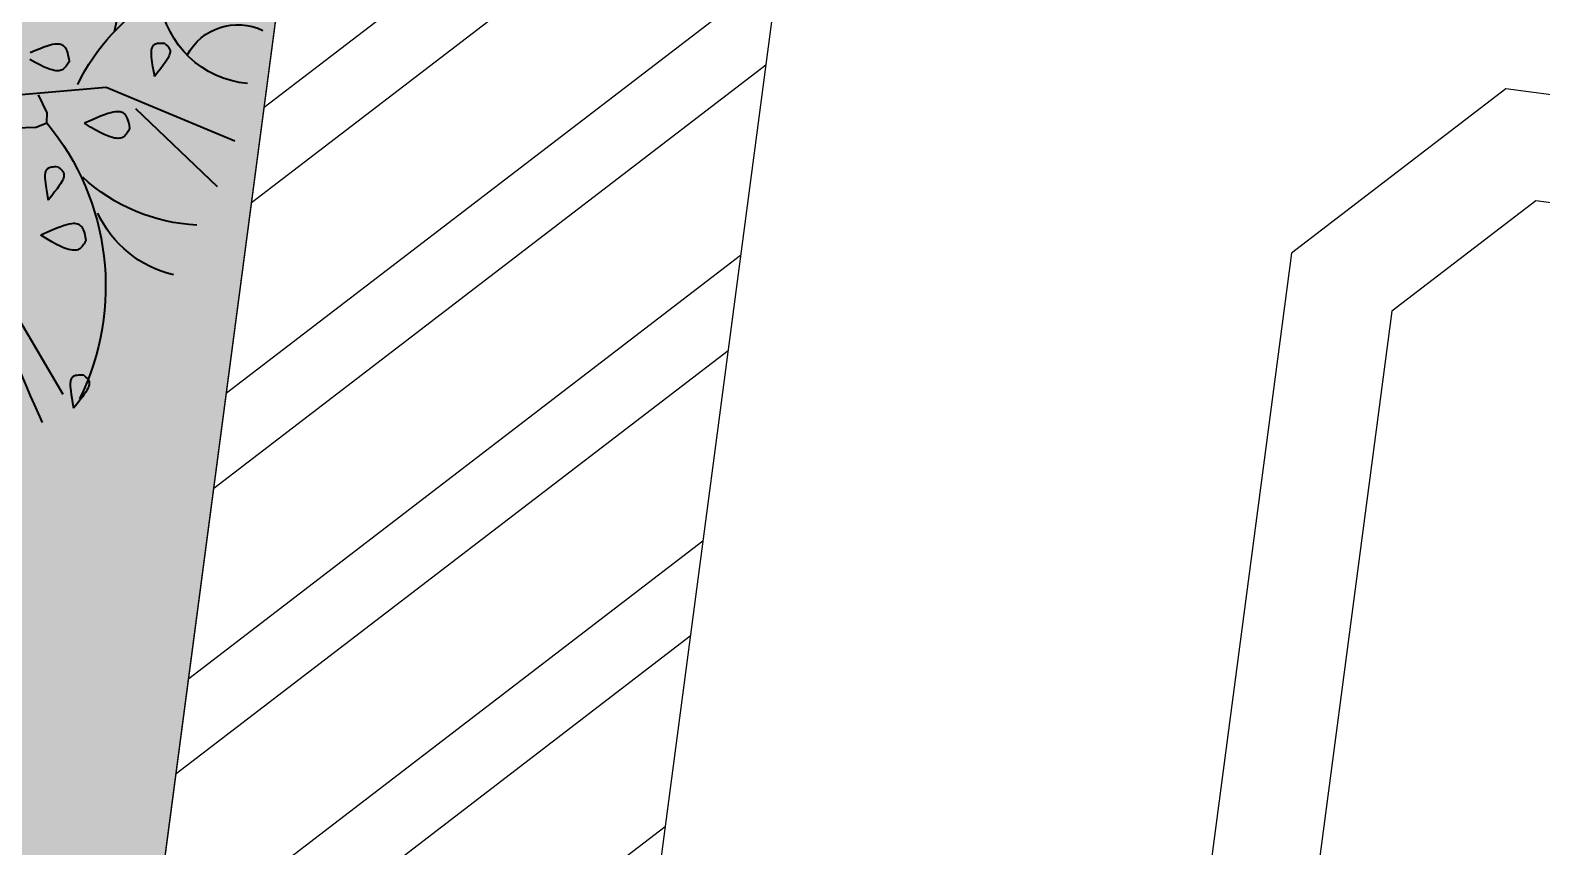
# Model space of a CAD drawing. Header units: millimetres. Extents: x -176651 to 424033, y -469666 to 486614.
# Drawn here: x 137781 to 138488, y 98149 to 98530 of the extents above; entities that cross this region are included whole.
import ezdxf

# ---------------------------------------------------------------- set-up
doc = ezdxf.new("R2010")
doc.units = ezdxf.units.MM
for name, color, linetype in [('1625_East Villa$0$ad-Elevation 10', 8, 'Continuous'), ('1625_East Villa$0$ad-Furniture', 8, 'Continuous'), ('1625_East Villa$0$ad-Wall', 8, 'Continuous'), ('1625_East Villa$0$ad-Wall hatch', 8, 'Continuous')]:
    doc.layers.add(name, color=color, linetype=linetype)
doc.layers.add('1625_East Villa$0$ad-Landscape', color=8, linetype='Continuous', lineweight=35)

# ---------------------------------------------------------------- blocks, each defined once
blk = doc.blocks.new('1625_East Villa$0$A$C279134A6')
at = {"layer": '1625_East Villa$0$ad-Landscape', "linetype": 'Continuous'}
for p, q in [((72.23, 376.89), (16.73, 336.36)), ((150.22, 271.73), (93.3, 199.01))]:
    blk.add_line(p, q, dxfattribs=at)
for points in [[(59.76, 418.5), (59.3, 418.18), (58.87, 417.87), (58.44, 417.55), (58.04, 417.23), (57.66, 416.9), (57.3, 416.56), (56.97, 416.21), (56.68, 415.86), (56.42, 415.49), (56.2, 415.09), (56.04, 414.66), (55.92, 414.18), (55.87, 413.65), (55.89, 413.05), (55.98, 412.37), (56.15, 411.59), (56.41, 410.71), (56.79, 409.69), (57.32, 408.46), (58.04, 407), (58.98, 405.25), (60.17, 403.16), (61.65, 400.7), (63.44, 397.81)], [(59.76, 418.5), (61.19, 418.36), (62.37, 418.2), (63.35, 418.02), (64.14, 417.81), (64.78, 417.58), (65.3, 417.32), (65.72, 417.05), (66.08, 416.75), (66.41, 416.44), (66.7, 416.09), (66.94, 415.7), (67.14, 415.25), (67.29, 414.74), (67.39, 414.14), (67.43, 413.46), (67.41, 412.67), (67.32, 411.75), (67.15, 410.67), (66.88, 409.37), (66.49, 407.8), (65.97, 405.91), (65.3, 403.65), (64.46, 400.97), (63.44, 397.81)], [(115.9, 400.36), (116.49, 402.29), (117.05, 403.88), (117.59, 405.17), (118.1, 406.2), (118.6, 407.01), (119.1, 407.65), (119.6, 408.16), (120.11, 408.58), (120.64, 408.93), (121.2, 409.23), (121.8, 409.45), (122.48, 409.6), (123.23, 409.66), (124.07, 409.63), (125.03, 409.49), (126.11, 409.23), (127.34, 408.85), (128.76, 408.31), (130.4, 407.58), (132.33, 406.63), (134.58, 405.42), (137.2, 403.92), (140.23, 402.1)], [(115.9, 400.36), (116.2, 399.65), (116.51, 398.96), (116.83, 398.28), (117.16, 397.63), (117.5, 397.01), (117.86, 396.43), (118.25, 395.88), (118.65, 395.37), (119.09, 394.91), (119.57, 394.5), (120.12, 394.14), (120.74, 393.85), (121.46, 393.63), (122.29, 393.48), (123.26, 393.41), (124.37, 393.42), (125.65, 393.53), (127.15, 393.77), (128.93, 394.17), (131.02, 394.77), (133.5, 395.61), (136.41, 396.72), (139.8, 398.14)], [(239.13, 354.81), (91.68, 387.47), (9.73, 365.32)], [(263.02, 334.14), (222.6, 344.15), (189.28, 350.19), (162.94, 353.59), (143.48, 355.67), (130.75, 357.77), (124.66, 361.2), (125.08, 367.3), (131.89, 377.39)], [(74, 364.42), (74.59, 366.35), (75.15, 367.94), (75.69, 369.23), (76.2, 370.26), (76.7, 371.07), (77.2, 371.71), (77.7, 372.22), (78.21, 372.63), (78.73, 372.99), (79.29, 373.29), (79.9, 373.51), (80.57, 373.66), (81.32, 373.72), (82.17, 373.69), (83.13, 373.55), (84.21, 373.29), (85.44, 372.91), (86.85, 372.37), (88.5, 371.64), (90.43, 370.68), (92.68, 369.48), (95.3, 367.98), (98.33, 366.15), (101.82, 363.98)], [(74, 364.42), (74.3, 363.71), (74.61, 363.01), (74.93, 362.34), (75.26, 361.69), (75.6, 361.07), (75.96, 360.48), (76.34, 359.94), (76.75, 359.43), (77.19, 358.97), (77.67, 358.56), (78.22, 358.2), (78.84, 357.91), (79.56, 357.69), (80.39, 357.54), (81.36, 357.47), (82.47, 357.48), (83.75, 357.59), (85.25, 357.82), (87.02, 358.22), (89.12, 358.83), (91.6, 359.66), (94.5, 360.78), (97.89, 362.2), (101.82, 363.98)], [(113.94, 335.5), (113.49, 335.19), (113.05, 334.87), (112.62, 334.56), (112.22, 334.23), (111.84, 333.9), (111.48, 333.57), (111.15, 333.22), (110.86, 332.86), (110.6, 332.49), (110.38, 332.1), (110.22, 331.67), (110.1, 331.19), (110.05, 330.66), (110.07, 330.06), (110.16, 329.37), (110.33, 328.6), (110.59, 327.72), (110.97, 326.69), (111.5, 325.47), (112.22, 324.01), (113.16, 322.26), (114.35, 320.17), (115.83, 317.71), (117.62, 314.81)], [(113.94, 335.5), (115.37, 335.37), (116.55, 335.21), (117.53, 335.02), (118.32, 334.81), (118.96, 334.58), (119.48, 334.33), (119.9, 334.06), (120.27, 333.76), (120.59, 333.44), (120.88, 333.1), (121.12, 332.71), (121.32, 332.26), (121.47, 331.75), (121.57, 331.15), (121.61, 330.47), (121.59, 329.68), (121.5, 328.76), (121.33, 327.68), (121.06, 326.38), (120.67, 324.81), (120.15, 322.92), (119.48, 320.66), (118.64, 317.97), (117.62, 314.81)], [(91.5, 293.44), (92.09, 295.37), (92.66, 296.96), (93.19, 298.25), (93.7, 299.28), (94.2, 300.09), (94.7, 300.73), (95.2, 301.24), (95.71, 301.66), (96.24, 302.01), (96.8, 302.31), (97.4, 302.53), (98.08, 302.68), (98.83, 302.74), (99.67, 302.71), (100.63, 302.57), (101.71, 302.31), (102.94, 301.93), (104.36, 301.39), (106.01, 300.66), (107.93, 299.71), (110.18, 298.5), (112.8, 297), (115.83, 295.18), (119.32, 293)], [(91.5, 293.44), (91.8, 292.73), (92.11, 292.04), (92.43, 291.36), (92.76, 290.71), (93.1, 290.09), (93.46, 289.51), (93.85, 288.96), (94.25, 288.45), (94.69, 287.99), (95.17, 287.58), (95.72, 287.22), (96.34, 286.93), (97.06, 286.71), (97.89, 286.56), (98.86, 286.49), (99.97, 286.5), (101.25, 286.61), (102.76, 286.85), (104.53, 287.25), (106.63, 287.85), (109.1, 288.69), (112.01, 289.8), (115.4, 291.22), (119.32, 293)], [(82.08, 212.05), (81.62, 211.74), (81.19, 211.42), (80.76, 211.1), (80.36, 210.78), (79.98, 210.45), (79.62, 210.12), (79.29, 209.77), (79, 209.41), (78.74, 209.04), (78.52, 208.65), (78.36, 208.22), (78.24, 207.74), (78.19, 207.21), (78.21, 206.61), (78.3, 205.92), (78.47, 205.15), (78.73, 204.27), (79.11, 203.24), (79.64, 202.02), (80.36, 200.56), (81.3, 198.81), (82.49, 196.72), (83.97, 194.26), (85.76, 191.36)], [(82.08, 212.05), (83.51, 211.92), (84.69, 211.76), (85.67, 211.57), (86.46, 211.36), (87.1, 211.13), (87.62, 210.88), (88.04, 210.6), (88.4, 210.31), (88.73, 209.99), (89.02, 209.65), (89.26, 209.26), (89.46, 208.81), (89.61, 208.3), (89.71, 207.7), (89.75, 207.02), (89.73, 206.22), (89.64, 205.31), (89.47, 204.23), (89.2, 202.93), (88.81, 201.36), (88.29, 199.47), (87.62, 197.21), (86.78, 194.52), (85.76, 191.36)]]:
    blk.add_lwpolyline(points, dxfattribs=at)
for centre, radius, start, end in [((-48.82, 417.59), 139.86, 1.69979, 62.36019), ((-9.2, 348.28), 124.35, 18.06286, 85.75592), ((9.05, 460.07), 59.23, 267.78669, 344.39682), ((12.57, 400.98), 34.97, 20.50888, 108.24698), ((230.18, 247.07), 155.43, 132.75563, 198.63714), ((-760.64, 724.43), 1020.98, 327.78954, 338.49694), ((35.06, 421.54), 110.38, 265.32536, 305.15368), ((29.31, 347.21), 67.87, 275.76108, 327.6837)]:
    blk.add_arc(centre, radius, start, end, dxfattribs=at)
blk = doc.blocks.new('1625_East Villa$0$zw$B1C6')
at = {"transparency": 33554559}
h = blk.add_hatch(color=74, dxfattribs=at)
h.dxf.hatch_style = 1
h.paths.add_polyline_path([(0, 0), (-1225, 0), (-1225, -1215), (0, -1215)])
at = {"layer": '1625_East Villa$0$ad-Elevation 10'}
blk.add_lwpolyline([(0, 0), (-1225, 0), (-1225, -1215), (0, -1215)], close=True, dxfattribs=at)
at = {"layer": '1625_East Villa$0$ad-Landscape', "xscale": -0.7689692653037791, "yscale": 0.7689692653037794, "zscale": 0.7689692653037794}
blk.add_blockref('1625_East Villa$0$A$C279134A6', (-4.02, -638.27), dxfattribs=at)
blk = doc.blocks.new('1625_East Villa$0$zw$A974')
at = {"linetype": 'Continuous'}
for points in [[(210.71, -300), (300, -210.71), (300, 210.71), (210.71, 300), (-210.71, 300), (-300, 210.71), (-300, -210.71), (-210.71, -300)], [(190, -250), (250, -190), (250, 190), (190, 250), (-190, 250), (-250, 190), (-250, -190), (-190, -250)]]:
    blk.add_lwpolyline(points, close=True, dxfattribs=at)
blk = doc.blocks.new('1625_East Villa$0$zw$BD1E')
at = {"layer": '1625_East Villa$0$ad-Furniture', "rotation": 180}
blk.add_blockref('1625_East Villa$0$zw$A974', (555.36, -555.36), dxfattribs=at)
blk = doc.blocks.new('1625_East Villa$0$zw$D46D')
at = {"layer": '1625_East Villa$0$ad-Furniture'}
blk.add_blockref('1625_East Villa$0$zw$BD1E', (7240, 13390), dxfattribs=at)
at = {"layer": '1625_East Villa$0$ad-Landscape'}
blk.add_blockref('1625_East Villa$0$zw$B1C6', (7010, 13390), dxfattribs=at)
blk = doc.blocks.new('1625_East Villa$0$zw$42B5')
at = {"layer": '1625_East Villa$0$ad-Wall hatch', "transparency": 33554610}
h = blk.add_hatch(dxfattribs=at)
h.set_pattern_fill('ANSI32', color=256, scale=10)
h.set_pattern_definition([(45, (-1040635.14, 674820.02), (-67.351921, 67.351921), []), (45, (-1040590.24, 674820.02), (-67.351921, 67.351921), [])])
h.paths.add_polyline_path([(12120, 13620), (12120, 10220), (11890, 10220), (11890, 13390), (7240, 13390), (7240, 8645), (4245, 8645), (4245, 8875), (4445, 8875), (4445, 9370), (4560, 9370), (4560, 8760), (7010, 8760), (7010, 10500), (6360, 10500), (6360, 10615), (7010, 10615), (7010, 13390), (4560, 13390), (4560, 10615), (5560, 10615), (5560, 10500), (4445, 10500), (4445, 13390), (230, 13390), (230, 8875), (3345, 8875), (3345, 8645), (3060, 8645), (3060, 4745), (3345, 4745), (3345, 4515), (230, 4515), (230, 230), (4995, 230), (4995, 3130), (6060, 3130), (6060, 3015), (5110, 3015), (5110, 230), (8310, 230), (8310, 3015), (6860, 3015), (6860, 3130), (8310, 3130), (8310, 4630), (5110, 4630), (5110, 3930), (4995, 3930), (4995, 4515), (4245, 4515), (4245, 4745), (8540, 4745), (8540, 230), (9240, 230), (9240, 0), (0, 0), (0, 4745), (2830, 4745), (2830, 8645), (0, 8645), (0, 13620)])
at = {"layer": '1625_East Villa$0$ad-Wall'}
for points in [[(11890, 13390), (7240, 13390), (7240, 8645), (4245, 8645)], [(4445, 8875), (4445, 9370), (4560, 9370), (4560, 8760), (7010, 8760), (7010, 10500), (6360, 10500), (6360, 10615), (7010, 10615), (7010, 13390), (4560, 13390), (4560, 10615), (5560, 10615), (5560, 10500), (4445, 10500), (4445, 13390), (230, 13390)]]:
    blk.add_lwpolyline(points, dxfattribs=at)
blk = doc.blocks.new('1625_East Villa')
at = {"layer": '1625_East Villa$0$ad-Furniture'}
blk.add_blockref('1625_East Villa$0$zw$D46D', (0, 0), dxfattribs=at)
at = {"layer": '1625_East Villa$0$ad-Wall'}
blk.add_blockref('1625_East Villa$0$zw$42B5', (0, 0), dxfattribs=at)
blk = doc.blocks.new("All Plot's Villa Plans")
at = {"ltscale": 5, "rotation": 352.4703876422526}
blk.add_blockref('1625_East Villa', (129230.37, 86475.41), dxfattribs=at)

msp = doc.modelspace()

# ---------------------------------------------------------------- block references
at = {"ltscale": 5}
msp.add_blockref("All Plot's Villa Plans", (0, 0), dxfattribs=at)

doc.saveas('drawing.dxf')
